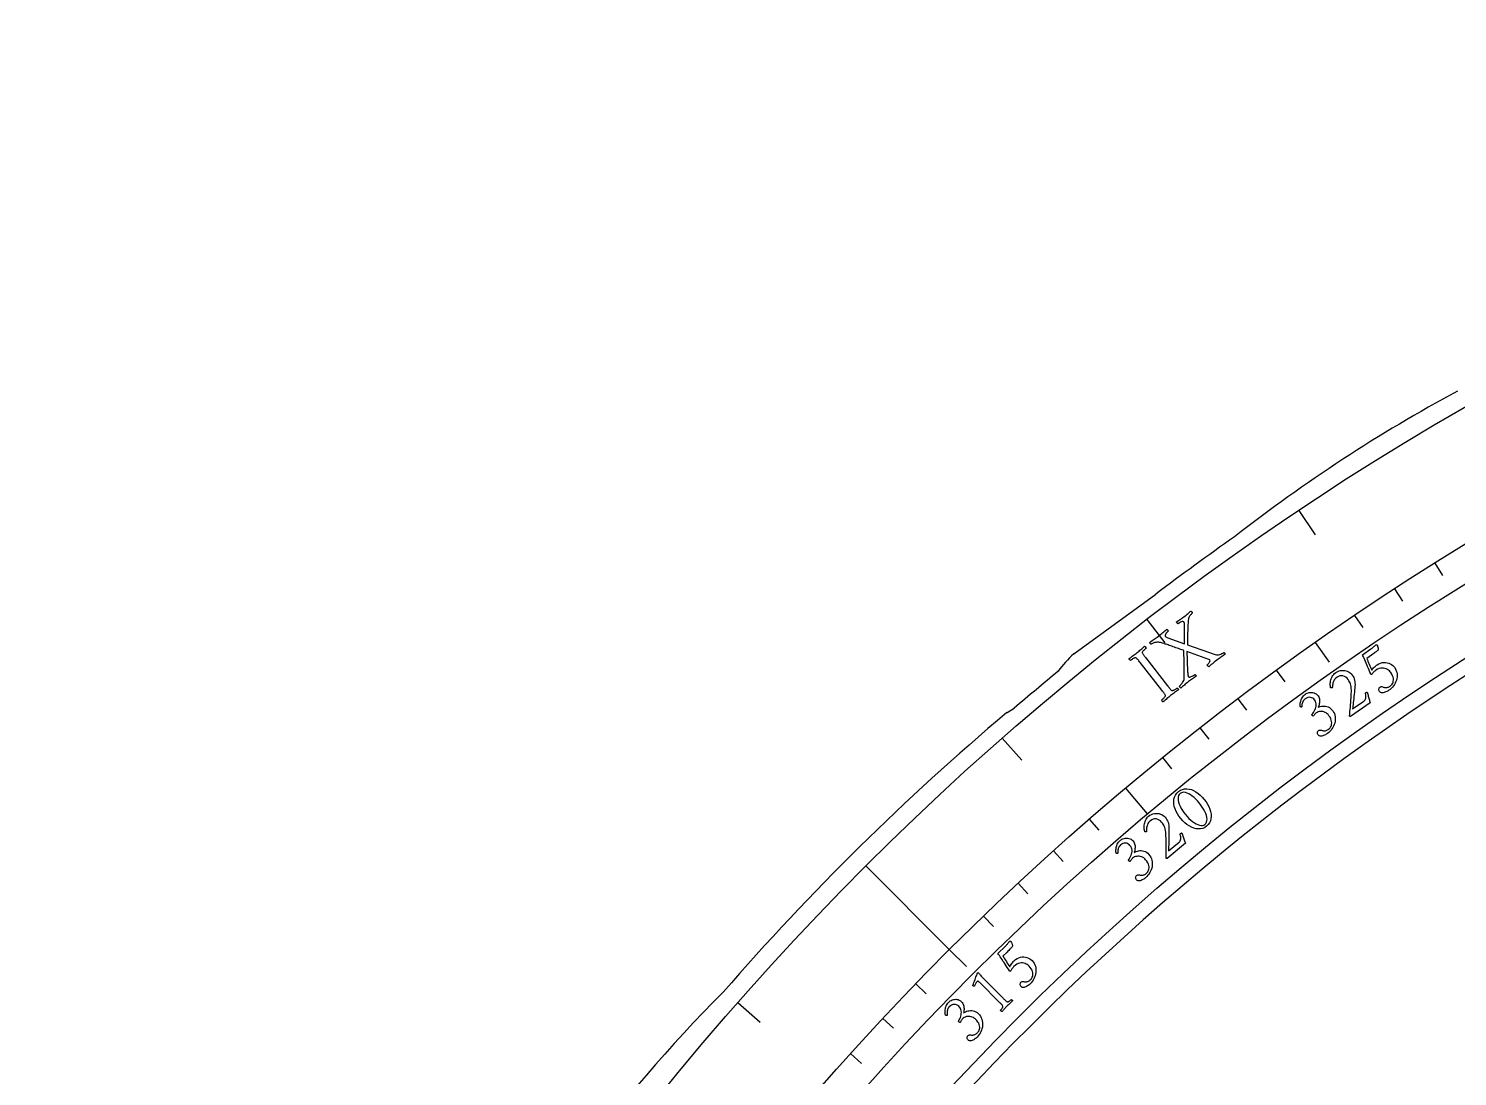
# Model space of a CAD drawing. Header units: millimetres. Extents: x -60 to 60, y -60 to 76.
# Drawn here: x -59.69 to -29.85, y 37.82 to 59.69 of the extents above; entities that cross this region are included whole.
import ezdxf

# ---------------------------------------------------------------- set-up
doc = ezdxf.new("R2010")
doc.units = ezdxf.units.MM
for name, color, linetype in [('CUT_INNER', 6, 'Continuous'), ('CUT_OUTER', 1, 'Continuous'), ('ENGRAVE', 7, 'Continuous'), ('ENGRAVE_FINE', 8, 'Continuous'), ('TEXT', 5, 'Continuous')]:
    doc.layers.add(name, color=color, linetype=linetype)

msp = doc.modelspace()

# ---------------------------------------------------------------- linework, layer by layer
at = {"layer": 'CUT_INNER'}
msp.add_arc((0.0002, -0.0002), 54.8999, 92.29679, 23.90649, dxfattribs=at)
at = {"layer": 'CUT_OUTER'}
for points in [[(-37.8652, 46.6367), (-36.1523, 47.8851)], [(-39.2621, 45.4144), (-39.2587, 45.4166), (-39.1096, 45.5018)]]:
    msp.add_lwpolyline(points, dxfattribs=at)
for centre, radius, start, end in [((-14.3372, 23.2712), 32.7586, 118.26999, 128.00349), ((-0.8539, 1.1785), 58.5447, 125.087557, 127.080071), ((-36.2978, 44.8935), 2.3443, 131.96197, 143.90839), ((-3.063, 3.6332), 55.2479, 129.48263, 130.72661), ((-4.5313, 4.2416), 53.865, 130.14885, 139.00483), ((-23.1484, 17.5363), 31.1684, 134.99718, 152.4206)]:
    msp.add_arc(centre, radius, start, end, dxfattribs=at)
at = {"layer": 'ENGRAVE'}
for points in [[(-32.8233, 46.8765), (-32.5337, 46.4629)], [(-36.7839, 43.8374), (-36.3295, 43.2959)], [(-40.4646, 40.4646), (-42.21, 42.21)], [(-40.4646, 40.4646), (-40.1076, 40.1076)]]:
    msp.add_lwpolyline(points, dxfattribs=at)
for radius in [59.694, 57.2256, 57.2256, 56.5187, 55.206]:
    msp.add_circle((0, 0), radius, dxfattribs=at)
at = {"layer": 'ENGRAVE_FINE'}
for points in [[(-33.1642, 49.6337), (-32.8214, 49.1206)], [(-30.3249, 48.5301), (-30.1644, 48.2732)], [(-31.1673, 47.9934), (-31.0023, 47.7394)], [(-36.3394, 47.3584), (-35.9637, 46.8689)], [(-32.0001, 47.4422), (-31.8307, 47.191)], [(-33.6364, 46.2965), (-33.4583, 46.0514)], [(-34.4392, 45.7024), (-34.2569, 45.4605)], [(-35.2316, 45.0944), (-35.0451, 44.8557)], [(-39.359, 44.8803), (-38.9521, 44.4164)], [(-36.0132, 44.4726), (-35.8226, 44.2372)], [(-37.5434, 43.1887), (-37.3446, 42.9601)], [(-38.2914, 42.5269), (-38.0887, 42.3018)], [(-39.0278, 41.8522), (-38.8212, 41.6306)], [(-39.7522, 41.1647), (-39.5418, 40.9467)], [(-41.1647, 39.7522), (-40.9467, 39.5418)], [(-44.8803, 39.359), (-44.4164, 38.9521)], [(-41.8522, 39.0278), (-41.6306, 38.8212)], [(-42.5269, 38.2914), (-42.3018, 38.0887)]]:
    msp.add_lwpolyline(points, dxfattribs=at)
at = {"layer": 'TEXT'}
for points in [[(-36.0984, 47.0089), (-36.0734, 47.0284), (-36.0495, 47.0473), (-36.027, 47.0656), (-36.0057, 47.0833), (-35.9851, 47.1007), (-35.9646, 47.1178), (-35.9442, 47.1347), (-35.9239, 47.1514), (-35.92, 47.1488), (-35.9153, 47.1445), (-35.9099, 47.1386), (-35.9038, 47.1309), (-35.8985, 47.1232), (-35.8955, 47.1171), (-35.8949, 47.1126), (-35.8966, 47.1096), (-35.9021, 47.1051), (-35.9085, 47.0992), (-35.9158, 47.0919), (-35.924, 47.0831), (-35.9322, 47.0735), (-35.9395, 47.0635), (-35.9459, 47.053), (-35.9515, 47.042), (-35.955, 47.0311), (-35.9556, 47.0207), (-35.9531, 47.0108), (-35.9476, 47.0014), (-35.9401, 46.9938), (-35.9295, 46.9867), (-35.9159, 46.9799), (-35.8991, 46.9736), (-35.5507, 46.8503), (-35.5509, 46.915), (-35.5508, 46.9778), (-35.5505, 47.039), (-35.5498, 47.0983), (-35.5494, 47.1533), (-35.5498, 47.2012), (-35.5511, 47.2421), (-35.5532, 47.2759), (-35.554, 47.2809), (-35.5552, 47.2856), (-35.5568, 47.2899), (-35.5589, 47.2939), (-35.561, 47.2974), (-35.5626, 47.3), (-35.5638, 47.3019), (-35.5646, 47.303), (-35.5695, 47.3073), (-35.5769, 47.3104), (-35.5867, 47.3122), (-35.5989, 47.3127), (-35.6143, 47.3099), (-35.6338, 47.3015), (-35.6573, 47.2876), (-35.6847, 47.2681), (-35.6879, 47.2683), (-35.692, 47.2707), (-35.6971, 47.2752), (-35.7031, 47.282), (-35.709, 47.2895), (-35.7135, 47.2962), (-35.7167, 47.302), (-35.7186, 47.307), (-35.6973, 47.321), (-35.6773, 47.3341), (-35.6584, 47.3464), (-35.6408, 47.3579), (-35.6235, 47.3695), (-35.6056, 47.3819), (-35.5871, 47.3952), (-35.5679, 47.4094), (-35.5417, 47.4293), (-35.518, 47.4479), (-35.4967, 47.4652), (-35.4778, 47.4813), (-35.4608, 47.496), (-35.4453, 47.5094), (-35.4313, 47.5213), (-35.4189, 47.5319), (-35.415, 47.5295), (-35.4107, 47.5258), (-35.4058, 47.5209), (-35.4004, 47.5146), (-35.3955, 47.5079), (-35.3924, 47.5012), (-35.3908, 47.4948), (-35.391, 47.4884), (-35.3947, 47.4853), (-35.4002, 47.4801), (-35.4075, 47.473), (-35.4164, 47.4639), (-35.4262, 47.453), (-35.4356, 47.4407), (-35.4448, 47.4269), (-35.4538, 47.4116), (-35.4617, 47.3951), (-35.4678, 47.3775), (-35.4722, 47.3589), (-35.4748, 47.3392), (-35.4774, 47.289), (-35.4798, 47.2422), (-35.4821, 47.1988), (-35.4842, 47.1589), (-35.4861, 47.1206), (-35.4876, 47.0824), (-35.4886, 47.0442), (-35.4892, 47.0061), (-35.4894, 46.9662), (-35.4896, 46.9228), (-35.4895, 46.8759), (-35.4893, 46.8255), (-34.9088, 46.6222), (-34.8871, 46.6168), (-34.8644, 46.6154), (-34.8407, 46.6182), (-34.8159, 46.6251), (-34.7916, 46.6345), (-34.7694, 46.6448), (-34.7493, 46.6561), (-34.7312, 46.6683), (-34.7268, 46.6661), (-34.7221, 46.6623), (-34.7171, 46.6568), (-34.7118, 46.6495), (-34.7069, 46.6422), (-34.7034, 46.6364), (-34.7011, 46.6321), (-34.7001, 46.6294), (-34.721, 46.616), (-34.7403, 46.6036), (-34.7582, 46.5921), (-34.7746, 46.5816), (-34.791, 46.5708), (-34.8087, 46.5586), (-34.8279, 46.5449), (-34.8484, 46.5298), (-34.8763, 46.5086), (-34.9022, 46.4886), (-34.9261, 46.4696), (-34.9478, 46.4518), (-34.9694, 46.4338), (-34.9928, 46.4143), (-35.018, 46.3933), (-35.0449, 46.3708), (-35.0501, 46.3725), (-35.0556, 46.3761), (-35.0615, 46.3817), (-35.0677, 46.3892), (-35.073, 46.3969), (-35.0759, 46.403), (-35.0766, 46.4076), (-35.0749, 46.4105), (-35.0702, 46.4145), (-35.0646, 46.4199), (-35.0581, 46.427), (-35.0506, 46.4355), (-35.0431, 46.445), (-35.0362, 46.455), (-35.0302, 46.4654), (-35.0248, 46.4762), (-35.021, 46.4866), (-35.0197, 46.4958), (-35.0208, 46.504), (-35.0244, 46.5109), (-35.0257, 46.5124), (-35.0275, 46.5139), (-35.0297, 46.5155), (-35.0324, 46.5171), (-35.0353, 46.5187), (-35.038, 46.5198), (-35.0407, 46.5207), (-35.0432, 46.5212), (-35.5009, 46.6873), (-35.5008, 46.6542), (-35.5004, 46.6194), (-35.4997, 46.5829), (-35.4988, 46.5449), (-35.4976, 46.5063), (-35.4964, 46.4682), (-35.4951, 46.4305), (-35.4937, 46.3934), (-35.4922, 46.3576), (-35.4905, 46.3242), (-35.4886, 46.2932), (-35.4866, 46.2645), (-35.4846, 46.2392), (-35.4828, 46.2181), (-35.4813, 46.2014), (-35.48, 46.189), (-35.4796, 46.1868), (-35.479, 46.1841), (-35.4784, 46.1809), (-35.4777, 46.1773), (-35.4767, 46.1734), (-35.4752, 46.1697), (-35.4732, 46.166), (-35.4708, 46.1625), (-35.4645, 46.1574), (-35.4555, 46.1549), (-35.4436, 46.1549), (-35.4291, 46.1575), (-35.4115, 46.1637), (-35.3907, 46.1743), (-35.3667, 46.1896), (-35.3395, 46.2093), (-35.335, 46.2073), (-35.33, 46.2038), (-35.3245, 46.1986), (-35.3184, 46.1919), (-35.313, 46.185), (-35.3092, 46.1794), (-35.307, 46.1751), (-35.3065, 46.1719), (-35.3266, 46.1588), (-35.3468, 46.1453), (-35.367, 46.1317), (-35.3874, 46.1178), (-35.4077, 46.1037), (-35.4275, 46.0895), (-35.447, 46.0752), (-35.4661, 46.0607), (-35.4916, 46.0408), (-35.515, 46.0221), (-35.5363, 46.0047), (-35.5554, 45.9884), (-35.5736, 45.9726), (-35.592, 45.9564), (-35.6108, 45.9399), (-35.6298, 45.9229), (-35.634, 45.9261), (-35.6383, 45.9307), (-35.6428, 45.9367), (-35.6474, 45.9441), (-35.6515, 45.9515), (-35.6546, 45.9574), (-35.6566, 45.9617), (-35.6575, 45.9644), (-35.6535, 45.968), (-35.6471, 45.9744), (-35.6383, 45.9837), (-35.6271, 45.9959), (-35.6148, 46.0101), (-35.6028, 46.0259), (-35.5911, 46.0431), (-35.5797, 46.0617), (-35.5698, 46.0811), (-35.5628, 46.1003), (-35.5586, 46.1194), (-35.5573, 46.1385), (-35.5574, 46.1911), (-35.5576, 46.2413), (-35.558, 46.2893), (-35.5584, 46.3348), (-35.559, 46.3792), (-35.5597, 46.4237), (-35.5605, 46.4682), (-35.5615, 46.5127), (-35.5624, 46.5582), (-35.5632, 46.6055), (-35.5639, 46.6548), (-35.5644, 46.706), (-35.583, 46.7131), (-35.604, 46.7208), (-35.6272, 46.7291), (-35.6528, 46.738), (-35.6798, 46.7474), (-35.7073, 46.7571), (-35.7353, 46.7671), (-35.7638, 46.7773), (-35.7922, 46.7875), (-35.8196, 46.7973), (-35.8462, 46.8066), (-35.8719, 46.8154), (-35.896, 46.8237), (-35.9178, 46.8311), (-35.9374, 46.8378), (-35.9547, 46.8438), (-35.9688, 46.8486), (-35.9789, 46.8521), (-35.9849, 46.8541), (-35.9869, 46.8548), (-36.0115, 46.8635), (-36.0344, 46.8705), (-36.0554, 46.8757), (-36.0748, 46.8792), (-36.0935, 46.8812), (-36.1128, 46.8818), (-36.1327, 46.8812), (-36.1532, 46.8793), (-36.1668, 46.8772), (-36.1804, 46.8737), (-36.1941, 46.869), (-36.2077, 46.8631), (-36.2205, 46.8566), (-36.2314, 46.8506), (-36.2405, 46.8451), (-36.2478, 46.8399), (-36.2511, 46.839), (-36.2554, 46.8408), (-36.2605, 46.8452), (-36.2666, 46.8523), (-36.2722, 46.8604), (-36.276, 46.8675), (-36.2781, 46.8738), (-36.2783, 46.8792), (-36.253, 46.8976), (-36.2295, 46.9144), (-36.2078, 46.9297), (-36.1879, 46.9435), (-36.168, 46.9573), (-36.1465, 46.9728), (-36.1233, 46.99), (-36.0984, 47.0089)], [(-36.5426, 46.6645), (-36.5222, 46.6806), (-36.5024, 46.6968), (-36.483, 46.713), (-36.464, 46.7293), (-36.4451, 46.7457), (-36.4256, 46.7623), (-36.4056, 46.7793), (-36.385, 46.7964), (-36.38, 46.795), (-36.375, 46.7919), (-36.3699, 46.7871), (-36.3648, 46.7807), (-36.3603, 46.7737), (-36.3571, 46.7675), (-36.3552, 46.762), (-36.3545, 46.7571), (-36.3596, 46.753), (-36.3662, 46.7472), (-36.3744, 46.7398), (-36.3841, 46.7307), (-36.3944, 46.7208), (-36.4041, 46.711), (-36.4132, 46.7011), (-36.4218, 46.6912), (-36.4288, 46.6819), (-36.4333, 46.6738), (-36.4353, 46.6668), (-36.4347, 46.6609), (-36.4307, 46.6519), (-36.4255, 46.6422), (-36.419, 46.6318), (-36.4112, 46.6206), (-36.4025, 46.6089), (-36.3934, 46.5968), (-36.3838, 46.5841), (-36.3736, 46.5711), (-36.372, 46.569), (-36.3703, 46.5669), (-36.3687, 46.5648), (-36.3671, 46.5627), (-36.3654, 46.5606), (-36.3638, 46.5585), (-36.3621, 46.5564), (-36.3605, 46.5543), (-35.9044, 45.9703), (-35.9028, 45.9682), (-35.9012, 45.9661), (-35.8995, 45.964), (-35.8979, 45.9619), (-35.8962, 45.9598), (-35.8946, 45.9577), (-35.8929, 45.9556), (-35.8913, 45.9535), (-35.8811, 45.9406), (-35.8713, 45.9283), (-35.8619, 45.9167), (-35.8529, 45.9058), (-35.8442, 45.8958), (-35.8359, 45.8872), (-35.8278, 45.8799), (-35.8201, 45.8739), (-35.815, 45.8724), (-35.8079, 45.8727), (-35.7989, 45.8748), (-35.788, 45.8787), (-35.776, 45.8838), (-35.7641, 45.8897), (-35.7521, 45.8963), (-35.7401, 45.9036), (-35.7291, 45.9107), (-35.72, 45.9167), (-35.7129, 45.9216), (-35.7078, 45.9254), (-35.7033, 45.9235), (-35.6985, 45.9202), (-35.6932, 45.9156), (-35.6876, 45.9095), (-35.6826, 45.903), (-35.6792, 45.8969), (-35.6774, 45.8913), (-35.6772, 45.8861), (-35.699, 45.8713), (-35.7202, 45.8568), (-35.741, 45.8426), (-35.7612, 45.8286), (-35.7812, 45.8144), (-35.8012, 45.7998), (-35.8213, 45.7847), (-35.8415, 45.7692), (-35.8609, 45.7537), (-35.8804, 45.7379), (-35.8997, 45.7216), (-35.9191, 45.7049), (-35.9384, 45.6879), (-35.9579, 45.6707), (-35.9775, 45.6533), (-35.9971, 45.6356), (-36.0021, 45.637), (-36.0072, 45.6401), (-36.0123, 45.6449), (-36.0174, 45.6513), (-36.0219, 45.6582), (-36.0252, 45.6644), (-36.0272, 45.6698), (-36.0279, 45.6746), (-36.023, 45.6787), (-36.0165, 45.6845), (-36.0086, 45.6918), (-35.999, 45.7008), (-35.9891, 45.7107), (-35.9797, 45.7209), (-35.9709, 45.7312), (-35.9627, 45.7418), (-35.9561, 45.7517), (-35.9519, 45.7599), (-35.9502, 45.7665), (-35.951, 45.7713), (-35.9556, 45.7823), (-35.9618, 45.794), (-35.9695, 45.8064), (-35.9788, 45.8196), (-35.9891, 45.8334), (-35.9999, 45.8476), (-36.0113, 45.8623), (-36.0231, 45.8774), (-36.4806, 46.4602), (-36.4926, 46.4753), (-36.5043, 46.4899), (-36.5157, 46.504), (-36.5269, 46.5176), (-36.5377, 46.5301), (-36.5482, 46.5407), (-36.5582, 46.5496), (-36.5678, 46.5566), (-36.5728, 46.5591), (-36.5798, 46.5591), (-36.5887, 46.5567), (-36.5996, 46.552), (-36.6116, 46.5458), (-36.6236, 46.5391), (-36.6356, 46.5319), (-36.6477, 46.5243), (-36.6589, 46.517), (-36.668, 46.5108), (-36.6752, 46.5058), (-36.6805, 46.5019), (-36.685, 46.5037), (-36.6899, 46.5069), (-36.6952, 46.5115), (-36.7008, 46.5175), (-36.7059, 46.524), (-36.7093, 46.5301), (-36.7111, 46.5357), (-36.7113, 46.5409), (-36.6896, 46.5569), (-36.6679, 46.5725), (-36.6464, 46.588), (-36.625, 46.6032), (-36.6038, 46.6183), (-36.583, 46.6336), (-36.5626, 46.649), (-36.5426, 46.6645)], [(-31.5304, 46.4106), (-31.4947, 46.4319), (-31.4589, 46.4474), (-31.4232, 46.4571), (-31.3874, 46.4609), (-31.3524, 46.4598), (-31.3189, 46.4547), (-31.2868, 46.4456), (-31.2562, 46.4325), (-31.2279, 46.416), (-31.2027, 46.3968), (-31.1807, 46.375), (-31.1618, 46.3506), (-31.1433, 46.3195), (-31.129, 46.2876), (-31.1191, 46.255), (-31.1134, 46.2216), (-31.1115, 46.1881), (-31.113, 46.1549), (-31.1178, 46.1222), (-31.1261, 46.0898), (-31.1373, 46.0583), (-31.1512, 46.0279), (-31.1678, 45.9988), (-31.187, 45.9708), (-31.2086, 45.9444), (-31.2319, 45.9202), (-31.2571, 45.898), (-31.2842, 45.8779), (-31.2968, 45.8699), (-31.3114, 45.8618), (-31.328, 45.8535), (-31.3466, 45.8451), (-31.3661, 45.8374), (-31.3855, 45.8313), (-31.4048, 45.8267), (-31.4238, 45.8236), (-31.4283, 45.8242), (-31.4341, 45.8256), (-31.4414, 45.8277), (-31.4502, 45.8307), (-31.4591, 45.8346), (-31.4669, 45.8394), (-31.4736, 45.8453), (-31.4792, 45.8521), (-31.4866, 45.865), (-31.4913, 45.8779), (-31.4932, 45.8909), (-31.4924, 45.904), (-31.4893, 45.9164), (-31.4843, 45.9271), (-31.4774, 45.9362), (-31.4686, 45.9437), (-31.4562, 45.9504), (-31.4436, 45.9539), (-31.4306, 45.9541), (-31.4172, 45.9511), (-31.4039, 45.9467), (-31.3908, 45.9429), (-31.3781, 45.9396), (-31.3656, 45.937), (-31.3513, 45.9352), (-31.337, 45.9353), (-31.3227, 45.9372), (-31.3085, 45.941), (-31.2947, 45.9461), (-31.2815, 45.952), (-31.2689, 45.9587), (-31.257, 45.9662), (-31.2419, 45.9781), (-31.2282, 45.9923), (-31.2159, 46.0088), (-31.205, 46.0275), (-31.1965, 46.0484), (-31.1912, 46.0713), (-31.1892, 46.0962), (-31.1905, 46.1232), (-31.1959, 46.152), (-31.2064, 46.1823), (-31.2219, 46.2143), (-31.2426, 46.2479), (-31.2568, 46.2663), (-31.2736, 46.2835), (-31.293, 46.2994), (-31.3151, 46.3141), (-31.3394, 46.3265), (-31.3656, 46.3354), (-31.3935, 46.3409), (-31.4233, 46.3428), (-31.4545, 46.34), (-31.4868, 46.3312), (-31.5202, 46.3164), (-31.5547, 46.2956), (-31.5651, 46.288), (-31.5767, 46.2785), (-31.5896, 46.2672), (-31.6037, 46.2541), (-31.6171, 46.2407), (-31.6281, 46.2286), (-31.6367, 46.2179), (-31.6427, 46.2085), (-31.6448, 46.2076), (-31.6472, 46.2075), (-31.65, 46.2081), (-31.6533, 46.2094), (-31.6565, 46.2112), (-31.6594, 46.2135), (-31.662, 46.216), (-31.6643, 46.2189), (-31.6805, 46.2571), (-31.6968, 46.2953), (-31.713, 46.3335), (-31.7293, 46.3718), (-31.7452, 46.4094), (-31.7606, 46.4456), (-31.7754, 46.4806), (-31.7897, 46.5143), (-31.8031, 46.5458), (-31.8153, 46.5741), (-31.8265, 46.5993), (-31.8365, 46.6213), (-31.6581, 46.7426), (-31.6458, 46.7512), (-31.6334, 46.7602), (-31.6212, 46.7696), (-31.6089, 46.7795), (-31.5973, 46.7892), (-31.5868, 46.7982), (-31.5774, 46.8066), (-31.5692, 46.8143), (-31.5625, 46.8208), (-31.5577, 46.8254), (-31.5549, 46.8282), (-31.5539, 46.8291), (-31.5497, 46.8293), (-31.5459, 46.8296), (-31.5424, 46.8298), (-31.5392, 46.8301), (-31.5364, 46.83), (-31.5339, 46.8292), (-31.5317, 46.8278), (-31.5299, 46.8256), (-31.5284, 46.8229), (-31.5265, 46.8183), (-31.5242, 46.8119), (-31.5214, 46.8037), (-31.5185, 46.7942), (-31.5158, 46.784), (-31.5134, 46.7731), (-31.5111, 46.7615), (-31.5093, 46.7498), (-31.5083, 46.7384), (-31.5082, 46.7273), (-31.5088, 46.7167), (-31.521, 46.7067), (-31.5344, 46.6958), (-31.549, 46.6841), (-31.5649, 46.6716), (-31.5823, 46.6583), (-31.6014, 46.6442), (-31.6223, 46.6294), (-31.6449, 46.6138), (-31.7463, 46.5449), (-31.7333, 46.5141), (-31.7202, 46.4831), (-31.7068, 46.452), (-31.6931, 46.4207), (-31.6797, 46.3896), (-31.6667, 46.3592), (-31.6543, 46.3294), (-31.6424, 46.3002), (-31.6324, 46.314), (-31.6202, 46.3286), (-31.6058, 46.3442), (-31.5892, 46.3608), (-31.5722, 46.3766), (-31.5568, 46.3902), (-31.5428, 46.4015), (-31.5304, 46.4106)], [(-31.7344, 45.8398), (-31.7301, 45.8204), (-31.7253, 45.8), (-31.7199, 45.7784), (-31.714, 45.7558), (-31.7079, 45.733), (-31.7019, 45.7112), (-31.6962, 45.6902), (-31.6906, 45.6702), (-31.6855, 45.6522), (-31.6813, 45.6374), (-31.678, 45.6259), (-31.6756, 45.6175), (-32.0833, 45.3317), (-32.0862, 45.3318), (-32.0893, 45.3322), (-32.0928, 45.3329), (-32.0967, 45.334), (-32.1004, 45.3353), (-32.1034, 45.3368), (-32.1057, 45.3383), (-32.1073, 45.3401), (-32.1024, 45.3858), (-32.0975, 45.4322), (-32.0928, 45.4796), (-32.0881, 45.5277), (-32.0837, 45.576), (-32.0797, 45.6237), (-32.0762, 45.6708), (-32.0732, 45.7174), (-32.0707, 45.7625), (-32.0691, 45.8052), (-32.0682, 45.8456), (-32.0682, 45.8836), (-32.0696, 45.921), (-32.0732, 45.9546), (-32.0788, 45.9842), (-32.0865, 46.0098), (-32.0961, 46.0332), (-32.1073, 46.0562), (-32.1201, 46.0788), (-32.1346, 46.1009), (-32.1572, 46.1284), (-32.1829, 46.1502), (-32.2115, 46.1664), (-32.2431, 46.1768), (-32.2756, 46.1809), (-32.3071, 46.1781), (-32.3375, 46.1683), (-32.3668, 46.1516), (-32.389, 46.1341), (-32.4079, 46.1151), (-32.4234, 46.0946), (-32.4356, 46.0726), (-32.445, 46.0502), (-32.4525, 46.0285), (-32.4579, 46.0076), (-32.4614, 45.9874), (-32.4634, 45.9689), (-32.4647, 45.9533), (-32.4653, 45.9404), (-32.465, 45.9304), (-32.4691, 45.9283), (-32.4739, 45.9271), (-32.4795, 45.9268), (-32.4858, 45.9275), (-32.4919, 45.9287), (-32.4966, 45.9301), (-32.4999, 45.9316), (-32.5019, 45.9334), (-32.5037, 45.9416), (-32.5054, 45.9529), (-32.5067, 45.9672), (-32.5078, 45.9845), (-32.5081, 46.004), (-32.5069, 46.025), (-32.5044, 46.0474), (-32.5005, 46.0712), (-32.4949, 46.0957), (-32.4874, 46.1199), (-32.478, 46.1438), (-32.4667, 46.1675), (-32.4529, 46.1902), (-32.4363, 46.2112), (-32.4167, 46.2305), (-32.3943, 46.2481), (-32.3648, 46.2661), (-32.3342, 46.2795), (-32.3024, 46.2885), (-32.2694, 46.293), (-32.2363, 46.2933), (-32.2043, 46.2898), (-32.1733, 46.2826), (-32.1433, 46.2715), (-32.1153, 46.2571), (-32.0903, 46.2394), (-32.0682, 46.2186), (-32.049, 46.1946), (-32.0327, 46.1687), (-32.0192, 46.1419), (-32.0085, 46.1142), (-32.0007, 46.0858), (-31.9953, 46.0567), (-31.9922, 46.0272), (-31.9912, 45.9974), (-31.9924, 45.9671), (-31.9957, 45.9263), (-31.9994, 45.8839), (-32.0037, 45.8399), (-32.0085, 45.7943), (-32.0135, 45.7486), (-32.0185, 45.7042), (-32.0233, 45.6613), (-32.0281, 45.6197), (-32.0326, 45.5809), (-32.0365, 45.5462), (-32.0399, 45.5155), (-32.0428, 45.489), (-31.8082, 45.6533), (-31.7924, 45.6664), (-31.7802, 45.6812), (-31.7715, 45.6977), (-31.7663, 45.7159), (-31.7641, 45.7363), (-31.7643, 45.7593), (-31.767, 45.7852), (-31.7721, 45.8137), (-31.7726, 45.8181), (-31.7714, 45.8223), (-31.7684, 45.8263), (-31.7638, 45.8302), (-31.7616, 45.8316), (-31.7585, 45.833), (-31.7546, 45.8345), (-31.75, 45.8362), (-31.7452, 45.8377), (-31.741, 45.8388), (-31.7374, 45.8395), (-31.7344, 45.8398)], [(-33.0255, 45.7995), (-33.0092, 45.8096), (-32.9905, 45.8181), (-32.9695, 45.825), (-32.9461, 45.8302), (-32.9215, 45.8331), (-32.8968, 45.8331), (-32.8719, 45.83), (-32.8468, 45.824), (-32.8227, 45.8145), (-32.8005, 45.8008), (-32.7803, 45.7829), (-32.7621, 45.7609), (-32.7502, 45.7418), (-32.7411, 45.7217), (-32.735, 45.7007), (-32.7317, 45.6788), (-32.7307, 45.6566), (-32.7314, 45.6349), (-32.7337, 45.6135), (-32.7377, 45.5925), (-32.7426, 45.5726), (-32.7476, 45.5544), (-32.7529, 45.5379), (-32.7583, 45.523), (-32.7385, 45.5319), (-32.7166, 45.5389), (-32.6924, 45.5441), (-32.6659, 45.5474), (-32.6383, 45.5483), (-32.6106, 45.5459), (-32.5828, 45.5402), (-32.5548, 45.5314), (-32.5277, 45.5186), (-32.5025, 45.5012), (-32.4791, 45.4792), (-32.4575, 45.4526), (-32.4381, 45.422), (-32.423, 45.3906), (-32.4121, 45.3583), (-32.4055, 45.3251), (-32.4027, 45.2916), (-32.4032, 45.2584), (-32.4072, 45.2256), (-32.4145, 45.193), (-32.4248, 45.1612), (-32.4379, 45.1304), (-32.4536, 45.1008), (-32.4721, 45.0723), (-32.4928, 45.0453), (-32.5155, 45.0204), (-32.5401, 44.9975), (-32.5666, 44.9766), (-32.5789, 44.9683), (-32.5933, 44.9598), (-32.6096, 44.9511), (-32.628, 44.9421), (-32.6473, 44.9339), (-32.6665, 44.9272), (-32.6856, 44.9221), (-32.7046, 44.9185), (-32.709, 44.9189), (-32.7149, 44.9201), (-32.7223, 44.9221), (-32.7311, 44.9248), (-32.7401, 44.9284), (-32.7481, 44.9331), (-32.7549, 44.9387), (-32.7607, 44.9454), (-32.7685, 44.958), (-32.7736, 44.9708), (-32.7759, 44.9838), (-32.7755, 44.9969), (-32.7727, 45.0094), (-32.768, 45.0202), (-32.7613, 45.0295), (-32.7527, 45.0373), (-32.7406, 45.0443), (-32.728, 45.0482), (-32.715, 45.0487), (-32.7016, 45.0461), (-32.6882, 45.042), (-32.675, 45.0386), (-32.6622, 45.0358), (-32.6496, 45.0335), (-32.6352, 45.0321), (-32.6209, 45.0325), (-32.6067, 45.0349), (-32.5927, 45.0391), (-32.579, 45.0446), (-32.5659, 45.0509), (-32.5536, 45.0579), (-32.5419, 45.0657), (-32.5271, 45.0781), (-32.5138, 45.0926), (-32.502, 45.1094), (-32.4916, 45.1284), (-32.4837, 45.1495), (-32.4791, 45.1726), (-32.4778, 45.1976), (-32.4798, 45.2245), (-32.486, 45.2531), (-32.4974, 45.2832), (-32.5138, 45.3147), (-32.5354, 45.3477), (-32.5535, 45.3701), (-32.5733, 45.3891), (-32.5948, 45.4047), (-32.618, 45.4169), (-32.6421, 45.426), (-32.6665, 45.432), (-32.6911, 45.435), (-32.7159, 45.4349), (-32.7402, 45.4318), (-32.763, 45.4256), (-32.7844, 45.4163), (-32.8044, 45.404), (-32.8138, 45.3966), (-32.8228, 45.3884), (-32.8312, 45.3794), (-32.8392, 45.3697), (-32.8466, 45.3601), (-32.8531, 45.3518), (-32.8589, 45.3448), (-32.8638, 45.339), (-32.8706, 45.3418), (-32.8768, 45.3456), (-32.8825, 45.3505), (-32.8876, 45.3566), (-32.8902, 45.3606), (-32.8922, 45.3642), (-32.8934, 45.3675), (-32.8938, 45.3703), (-32.8751, 45.3932), (-32.8578, 45.417), (-32.8422, 45.4416), (-32.8281, 45.4672), (-32.8164, 45.4933), (-32.8078, 45.5195), (-32.8024, 45.5458), (-32.8001, 45.5723), (-32.8018, 45.5986), (-32.8082, 45.6246), (-32.8193, 45.6503), (-32.8351, 45.6757), (-32.8533, 45.6967), (-32.8742, 45.7128), (-32.8977, 45.724), (-32.924, 45.7303), (-32.9514, 45.7313), (-32.9782, 45.7268), (-33.0045, 45.7168), (-33.0302, 45.7011), (-33.0476, 45.6869), (-33.0622, 45.6714), (-33.074, 45.6545), (-33.0831, 45.6364), (-33.0899, 45.6181), (-33.0952, 45.6006), (-33.0989, 45.5841), (-33.1011, 45.5684), (-33.1025, 45.5545), (-33.1039, 45.5433), (-33.1052, 45.5347), (-33.1065, 45.5288), (-33.1093, 45.5276), (-33.1129, 45.5274), (-33.1172, 45.5282), (-33.1223, 45.5302), (-33.1274, 45.5328), (-33.132, 45.5359), (-33.1359, 45.5394), (-33.1393, 45.5434), (-33.1395, 45.5641), (-33.1383, 45.5855), (-33.1356, 45.6077), (-33.1315, 45.6305), (-33.1256, 45.6536), (-33.1179, 45.6765), (-33.1083, 45.6992), (-33.0967, 45.7216), (-33.0829, 45.7432), (-33.0664, 45.7634), (-33.0473, 45.7821), (-33.0255, 45.7995)], [(-35.6799, 43.7614), (-35.6389, 43.7896), (-35.5959, 43.8092), (-35.5511, 43.8199), (-35.5044, 43.822), (-35.4568, 43.8162), (-35.4092, 43.8035), (-35.3616, 43.7841), (-35.3142, 43.7578), (-35.2677, 43.7256), (-35.2232, 43.6887), (-35.1808, 43.6469), (-35.1403, 43.6003), (-35.1034, 43.5508), (-35.0717, 43.5004), (-35.0451, 43.449), (-35.0237, 43.3967), (-35.0081, 43.3446), (-34.9989, 43.2939), (-34.9962, 43.2447), (-34.9999, 43.1969), (-35.0108, 43.1518), (-35.0297, 43.1105), (-35.0566, 43.0731), (-35.0914, 43.0395), (-35.1303, 43.013), (-35.1718, 42.9947), (-35.2157, 42.9847), (-35.2622, 42.983), (-35.3101, 42.9888), (-35.358, 43.0011), (-35.4061, 43.02), (-35.4542, 43.0456), (-35.5014, 43.0769), (-35.5466, 43.1132), (-35.5897, 43.1543), (-35.6308, 43.2004), (-35.6682, 43.2494), (-35.7005, 43.2995), (-35.7276, 43.3507), (-35.7494, 43.4029), (-35.7654, 43.4549), (-35.7746, 43.5056), (-35.7771, 43.555), (-35.7729, 43.6031), (-35.7614, 43.6485), (-35.742, 43.6901), (-35.7149, 43.7277), (-35.6799, 43.7614)], [(-35.6404, 43.7248), (-35.6612, 43.7034), (-35.6758, 43.678), (-35.6844, 43.6485), (-35.687, 43.6151), (-35.684, 43.5786), (-35.676, 43.5401), (-35.6631, 43.4995), (-35.6452, 43.4569), (-35.6229, 43.4132), (-35.5966, 43.3694), (-35.5663, 43.3256), (-35.5321, 43.2816), (-35.496, 43.2399), (-35.4591, 43.2019), (-35.4213, 43.1676), (-35.3828, 43.1369), (-35.3445, 43.1106), (-35.3076, 43.0892), (-35.272, 43.0728), (-35.2378, 43.0614), (-35.2059, 43.0557), (-35.1772, 43.0564), (-35.1518, 43.0636), (-35.1296, 43.0771), (-35.1078, 43.0995), (-35.0927, 43.1258), (-35.0843, 43.1559), (-35.0826, 43.1899), (-35.0867, 43.2268), (-35.0959, 43.2658), (-35.1102, 43.3069), (-35.1296, 43.35), (-35.1533, 43.3941), (-35.1803, 43.4381), (-35.2106, 43.482), (-35.2443, 43.5258), (-35.2804, 43.568), (-35.317, 43.6063), (-35.3539, 43.6405), (-35.3913, 43.6706), (-35.4284, 43.6962), (-35.4643, 43.7167), (-35.4991, 43.7323), (-35.5326, 43.7428), (-35.5641, 43.7477), (-35.5926, 43.7463), (-35.618, 43.7387), (-35.6404, 43.7248)], [(-35.6089, 42.8995), (-35.6029, 42.8806), (-35.5963, 42.8606), (-35.5891, 42.8396), (-35.5812, 42.8176), (-35.5731, 42.7955), (-35.5653, 42.7742), (-35.5577, 42.7539), (-35.5504, 42.7344), (-35.5438, 42.7169), (-35.5383, 42.7026), (-35.534, 42.6913), (-35.5308, 42.6832), (-35.9121, 42.3629), (-35.915, 42.3628), (-35.9182, 42.3629), (-35.9217, 42.3634), (-35.9257, 42.3641), (-35.9295, 42.3651), (-35.9326, 42.3662), (-35.935, 42.3676), (-35.9368, 42.3692), (-35.9359, 42.4151), (-35.9351, 42.4619), (-35.9345, 42.5094), (-35.934, 42.5578), (-35.9338, 42.6063), (-35.934, 42.6541), (-35.9346, 42.7014), (-35.9356, 42.7481), (-35.9372, 42.7932), (-35.9392, 42.8359), (-35.9419, 42.8762), (-35.9452, 42.914), (-35.9499, 42.9513), (-35.9563, 42.9844), (-35.9645, 43.0133), (-35.9744, 43.0382), (-35.986, 43.0607), (-35.9992, 43.0826), (-36.0139, 43.104), (-36.0302, 43.1247), (-36.0552, 43.1502), (-36.0826, 43.1697), (-36.1126, 43.1833), (-36.1449, 43.1909), (-36.1777, 43.1922), (-36.2089, 43.1866), (-36.2383, 43.1743), (-36.2661, 43.1551), (-36.2866, 43.1357), (-36.3038, 43.1151), (-36.3174, 43.0933), (-36.3276, 43.0703), (-36.3351, 43.0472), (-36.3406, 43.0249), (-36.3443, 43.0036), (-36.3459, 42.9832), (-36.3464, 42.9646), (-36.3463, 42.9489), (-36.3457, 42.9361), (-36.3446, 42.9261), (-36.3484, 42.9237), (-36.3531, 42.922), (-36.3586, 42.9213), (-36.365, 42.9214), (-36.3712, 42.9221), (-36.376, 42.9231), (-36.3794, 42.9243), (-36.3815, 42.9259), (-36.3841, 42.9339), (-36.3867, 42.945), (-36.3893, 42.9591), (-36.3919, 42.9762), (-36.3939, 42.9957), (-36.3946, 43.0167), (-36.394, 43.0392), (-36.3922, 43.0633), (-36.3887, 43.0882), (-36.3834, 43.1129), (-36.3761, 43.1376), (-36.3669, 43.1621), (-36.3552, 43.186), (-36.3404, 43.2084), (-36.3226, 43.2293), (-36.3018, 43.2488), (-36.274, 43.2692), (-36.2447, 43.2853), (-36.2138, 43.297), (-36.1813, 43.3043), (-36.1484, 43.3075), (-36.1161, 43.3069), (-36.0846, 43.3024), (-36.0538, 43.294), (-36.0247, 43.282), (-35.9982, 43.2666), (-35.9744, 43.2478), (-35.9532, 43.2256), (-35.9347, 43.2011), (-35.9189, 43.1756), (-35.9059, 43.149), (-35.8955, 43.1214), (-35.8877, 43.0929), (-35.882, 43.0638), (-35.8784, 43.0341), (-35.877, 43.0038), (-35.8767, 42.963), (-35.8767, 42.9204), (-35.8771, 42.8762), (-35.878, 42.8303), (-35.879, 42.7843), (-35.88, 42.7397), (-35.8811, 42.6965), (-35.8822, 42.6547), (-35.8833, 42.6156), (-35.8842, 42.5807), (-35.8849, 42.5499), (-35.8855, 42.5232), (-35.6661, 42.7073), (-35.6515, 42.7217), (-35.6406, 42.7375), (-35.6334, 42.7547), (-35.6298, 42.7733), (-35.6294, 42.7938), (-35.6317, 42.8168), (-35.6366, 42.8422), (-35.6441, 42.8702), (-35.645, 42.8745), (-35.6441, 42.8789), (-35.6416, 42.8832), (-35.6373, 42.8874), (-35.6352, 42.8889), (-35.6323, 42.8906), (-35.6286, 42.8925), (-35.624, 42.8946), (-35.6194, 42.8965), (-35.6153, 42.898), (-35.6118, 42.899), (-35.6089, 42.8995)], [(-36.8915, 42.7468), (-36.8761, 42.7584), (-36.8583, 42.7685), (-36.8379, 42.7771), (-36.8151, 42.7844), (-36.7909, 42.7894), (-36.7662, 42.7915), (-36.7411, 42.7907), (-36.7157, 42.7869), (-36.6908, 42.7794), (-36.6675, 42.7677), (-36.6458, 42.7517), (-36.6257, 42.7314), (-36.6122, 42.7133), (-36.6014, 42.6941), (-36.5935, 42.6738), (-36.5883, 42.6522), (-36.5854, 42.6302), (-36.5842, 42.6085), (-36.5846, 42.587), (-36.5868, 42.5658), (-36.5899, 42.5455), (-36.5933, 42.5269), (-36.5971, 42.51), (-36.6012, 42.4947), (-36.5823, 42.5053), (-36.561, 42.5142), (-36.5374, 42.5214), (-36.5114, 42.5271), (-36.4839, 42.5303), (-36.4561, 42.5303), (-36.4279, 42.5272), (-36.3993, 42.5208), (-36.3712, 42.5104), (-36.3445, 42.4953), (-36.3193, 42.4754), (-36.2955, 42.4508), (-36.2735, 42.422), (-36.2557, 42.392), (-36.242, 42.3608), (-36.2325, 42.3283), (-36.2268, 42.2952), (-36.2245, 42.2621), (-36.2255, 42.229), (-36.23, 42.1959), (-36.2375, 42.1633), (-36.2478, 42.1315), (-36.2609, 42.1007), (-36.2768, 42.0706), (-36.2951, 42.042), (-36.3156, 42.0152), (-36.338, 41.9902), (-36.3626, 41.9671), (-36.3742, 41.9578), (-36.3877, 41.948), (-36.4033, 41.9379), (-36.4208, 41.9274), (-36.4393, 41.9175), (-36.4579, 41.9092), (-36.4765, 41.9024), (-36.4951, 41.8972), (-36.4995, 41.8972), (-36.5055, 41.8979), (-36.513, 41.8992), (-36.522, 41.9012), (-36.5313, 41.904), (-36.5396, 41.9079), (-36.547, 41.9129), (-36.5533, 41.9191), (-36.5622, 41.931), (-36.5683, 41.9433), (-36.5718, 41.956), (-36.5725, 41.9691), (-36.5708, 41.9818), (-36.5671, 41.993), (-36.5612, 42.0029), (-36.5534, 42.0113), (-36.5419, 42.0194), (-36.5297, 42.0243), (-36.5168, 42.026), (-36.5032, 42.0245), (-36.4894, 42.0217), (-36.476, 42.0194), (-36.463, 42.0177), (-36.4503, 42.0165), (-36.4358, 42.0164), (-36.4216, 42.0181), (-36.4077, 42.0216), (-36.394, 42.0271), (-36.3809, 42.0337), (-36.3684, 42.0411), (-36.3567, 42.0492), (-36.3458, 42.058), (-36.3321, 42.0716), (-36.3201, 42.0873), (-36.3098, 42.105), (-36.3012, 42.1249), (-36.2951, 42.1466), (-36.2925, 42.17), (-36.2934, 42.195), (-36.2978, 42.2216), (-36.3065, 42.2496), (-36.3204, 42.2785), (-36.3395, 42.3085), (-36.3639, 42.3395), (-36.3839, 42.3602), (-36.4053, 42.3774), (-36.428, 42.3911), (-36.4522, 42.4013), (-36.477, 42.4082), (-36.5018, 42.412), (-36.5266, 42.4129), (-36.5514, 42.4106), (-36.5752, 42.4054), (-36.5975, 42.3973), (-36.618, 42.3862), (-36.6368, 42.3721), (-36.6455, 42.3639), (-36.6537, 42.355), (-36.6614, 42.3453), (-36.6685, 42.3349), (-36.675, 42.3247), (-36.6808, 42.3159), (-36.6859, 42.3084), (-36.6903, 42.3022), (-36.6973, 42.3044), (-36.7039, 42.3076), (-36.7099, 42.3121), (-36.7155, 42.3177), (-36.7185, 42.3214), (-36.7208, 42.3248), (-36.7222, 42.328), (-36.723, 42.3308), (-36.7062, 42.3552), (-36.6912, 42.3804), (-36.6777, 42.4063), (-36.6659, 42.433), (-36.6565, 42.4601), (-36.6502, 42.4869), (-36.6471, 42.5136), (-36.6472, 42.5401), (-36.6512, 42.5662), (-36.6598, 42.5916), (-36.6731, 42.6162), (-36.691, 42.6401), (-36.711, 42.6595), (-36.7332, 42.6737), (-36.7577, 42.6828), (-36.7844, 42.6868), (-36.8117, 42.6854), (-36.8381, 42.6786), (-36.8634, 42.6663), (-36.8876, 42.6485), (-36.9037, 42.6328), (-36.9169, 42.616), (-36.9272, 42.5982), (-36.9346, 42.5794), (-36.9399, 42.5605), (-36.9436, 42.5427), (-36.9459, 42.5258), (-36.9467, 42.51), (-36.9469, 42.4961), (-36.9473, 42.4848), (-36.9478, 42.4761), (-36.9486, 42.4701), (-36.9513, 42.4687), (-36.9548, 42.4682), (-36.9592, 42.4686), (-36.9644, 42.4701), (-36.9698, 42.4723), (-36.9746, 42.475), (-36.9789, 42.4781), (-36.9826, 42.4818), (-36.9846, 42.5024), (-36.9852, 42.5239), (-36.9845, 42.5462), (-36.9824, 42.5693), (-36.9786, 42.5928), (-36.9729, 42.6163), (-36.9652, 42.6397), (-36.9557, 42.663), (-36.9438, 42.6857), (-36.9291, 42.7073), (-36.9117, 42.7277), (-36.8915, 42.7468)], [(-39.1105, 40.2303), (-39.079, 40.2575), (-39.0465, 40.279), (-39.013, 40.2947), (-38.9785, 40.3047), (-38.9438, 40.3097), (-38.9099, 40.3105), (-38.8767, 40.3071), (-38.8443, 40.2995), (-38.8135, 40.2882), (-38.7854, 40.2737), (-38.7599, 40.256), (-38.737, 40.2352), (-38.7134, 40.2078), (-38.6939, 40.1789), (-38.6784, 40.1485), (-38.667, 40.1166), (-38.6593, 40.0839), (-38.655, 40.051), (-38.6541, 40.0179), (-38.6566, 39.9847), (-38.6622, 39.9516), (-38.6706, 39.9193), (-38.6819, 39.8877), (-38.696, 39.8568), (-38.7126, 39.8271), (-38.7314, 39.7992), (-38.7524, 39.7729), (-38.7755, 39.7484), (-38.7865, 39.7384), (-38.7995, 39.7279), (-38.8144, 39.7169), (-38.8313, 39.7053), (-38.8492, 39.6944), (-38.8672, 39.6849), (-38.8854, 39.6771), (-38.9036, 39.6708), (-38.9081, 39.6705), (-38.9141, 39.6709), (-38.9216, 39.6718), (-38.9308, 39.6732), (-38.9402, 39.6754), (-38.9488, 39.6789), (-38.9564, 39.6834), (-38.9631, 39.6892), (-38.9726, 39.7006), (-38.9795, 39.7125), (-38.9837, 39.725), (-38.9851, 39.7381), (-38.9842, 39.7508), (-38.9811, 39.7622), (-38.9759, 39.7724), (-38.9686, 39.7813), (-38.9576, 39.79), (-38.9457, 39.7956), (-38.9329, 39.7981), (-38.9193, 39.7974), (-38.9054, 39.7954), (-38.8918, 39.7939), (-38.8787, 39.793), (-38.866, 39.7925), (-38.8515, 39.7933), (-38.8375, 39.7958), (-38.8238, 39.8002), (-38.8104, 39.8064), (-38.7977, 39.8139), (-38.7857, 39.822), (-38.7745, 39.8307), (-38.7641, 39.8402), (-38.7513, 39.8545), (-38.7402, 39.8709), (-38.731, 39.8892), (-38.7235, 39.9095), (-38.7187, 39.9316), (-38.7175, 39.955), (-38.7199, 39.9799), (-38.7258, 40.0063), (-38.7361, 40.0337), (-38.7518, 40.0618), (-38.7726, 40.0906), (-38.7988, 40.12), (-38.816, 40.1357), (-38.8355, 40.1497), (-38.8574, 40.162), (-38.8817, 40.1727), (-38.9078, 40.1807), (-38.9351, 40.1849), (-38.9636, 40.1854), (-38.9932, 40.1822), (-39.0235, 40.174), (-39.0538, 40.1597), (-39.0841, 40.1394), (-39.1144, 40.1128), (-39.1234, 40.1035), (-39.1332, 40.0922), (-39.1439, 40.0788), (-39.1555, 40.0634), (-39.1664, 40.0479), (-39.1751, 40.0341), (-39.1817, 40.0221), (-39.186, 40.0118), (-39.1879, 40.0106), (-39.1903, 40.01), (-39.1931, 40.0101), (-39.1965, 40.0108), (-39.2001, 40.0121), (-39.2033, 40.0138), (-39.2063, 40.0158), (-39.209, 40.0183), (-39.2317, 40.0531), (-39.2543, 40.0879), (-39.277, 40.1227), (-39.2996, 40.1576), (-39.3218, 40.1918), (-39.3433, 40.2249), (-39.3639, 40.2567), (-39.3838, 40.2874), (-39.4025, 40.3161), (-39.4195, 40.3419), (-39.4348, 40.3647), (-39.4485, 40.3847), (-39.294, 40.5351), (-39.2833, 40.5457), (-39.2727, 40.5567), (-39.2622, 40.5681), (-39.2519, 40.5799), (-39.2421, 40.5915), (-39.2334, 40.6022), (-39.2256, 40.6121), (-39.2188, 40.6212), (-39.2134, 40.6287), (-39.2094, 40.6341), (-39.2071, 40.6373), (-39.2063, 40.6384), (-39.2022, 40.6394), (-39.1985, 40.6403), (-39.1951, 40.6411), (-39.192, 40.6419), (-39.1892, 40.6423), (-39.1866, 40.642), (-39.1842, 40.6409), (-39.1821, 40.6391), (-39.1802, 40.6367), (-39.1775, 40.6325), (-39.1741, 40.6266), (-39.1699, 40.619), (-39.1654, 40.6101), (-39.161, 40.6006), (-39.1567, 40.5903), (-39.1524, 40.5793), (-39.1486, 40.568), (-39.1457, 40.557), (-39.1436, 40.5461), (-39.1424, 40.5355), (-39.1526, 40.5235), (-39.1639, 40.5105), (-39.1764, 40.4965), (-39.1898, 40.4814), (-39.2046, 40.4652), (-39.221, 40.448), (-39.239, 40.4298), (-39.2586, 40.4105), (-39.3464, 40.3251), (-39.3283, 40.297), (-39.31, 40.2688), (-39.2914, 40.2404), (-39.2725, 40.212), (-39.2538, 40.1837), (-39.2358, 40.156), (-39.2184, 40.1288), (-39.2017, 40.1022), (-39.1942, 40.1174), (-39.1847, 40.134), (-39.1732, 40.1519), (-39.1597, 40.171), (-39.1458, 40.1896), (-39.1329, 40.2056), (-39.1212, 40.2192), (-39.1105, 40.2303)], [(-39.4146, 39.3624), (-39.8285, 39.7757), (-39.8389, 39.7855), (-39.8483, 39.7931), (-39.8565, 39.7983), (-39.8636, 39.8013), (-39.8701, 39.8021), (-39.8764, 39.8011), (-39.8825, 39.7981), (-39.8884, 39.7932), (-39.8945, 39.7861), (-39.9012, 39.7765), (-39.9085, 39.7642), (-39.9164, 39.7494), (-39.924, 39.7342), (-39.9305, 39.7208), (-39.9359, 39.7091), (-39.9401, 39.6993), (-39.9481, 39.6989), (-39.9554, 39.7002), (-39.9618, 39.703), (-39.9675, 39.7075), (-39.9675, 39.7075), (-39.9677, 39.7077), (-39.9681, 39.7081), (-39.9685, 39.7085), (-39.9703, 39.7105), (-39.9714, 39.7124), (-39.9719, 39.7142), (-39.9717, 39.7159), (-39.9602, 39.7464), (-39.9489, 39.7768), (-39.9379, 39.8071), (-39.9271, 39.8372), (-39.9169, 39.866), (-39.9075, 39.8922), (-39.899, 39.9158), (-39.8913, 39.9369), (-39.8849, 39.9542), (-39.8802, 39.9668), (-39.8772, 39.9745), (-39.8758, 39.9775), (-39.8737, 39.9796), (-39.8708, 39.9817), (-39.8676, 39.9825), (-39.864, 39.9822), (-39.86, 39.9807), (-39.856, 39.9787), (-39.8524, 39.9768), (-39.8492, 39.975), (-39.8463, 39.9734), (-39.845, 39.9715), (-39.841, 39.9659), (-39.8343, 39.9566), (-39.825, 39.9435), (-39.8127, 39.9274), (-39.7972, 39.9093), (-39.7785, 39.8889), (-39.7565, 39.8664), (-39.3342, 39.4428), (-39.3228, 39.4315), (-39.3118, 39.4207), (-39.3011, 39.4103), (-39.2908, 39.4004), (-39.2808, 39.3914), (-39.2713, 39.3837), (-39.2622, 39.3774), (-39.2537, 39.3726), (-39.2493, 39.3718), (-39.2437, 39.3725), (-39.2368, 39.3748), (-39.2286, 39.3787), (-39.2198, 39.3837), (-39.2111, 39.3891), (-39.2025, 39.3951), (-39.1941, 39.4016), (-39.1864, 39.4079), (-39.18, 39.4132), (-39.1749, 39.4177), (-39.1711, 39.4213), (-39.1672, 39.4202), (-39.1629, 39.418), (-39.1581, 39.4147), (-39.1528, 39.4102), (-39.148, 39.4053), (-39.1446, 39.4007), (-39.1426, 39.3962), (-39.1419, 39.3919), (-39.1582, 39.3777), (-39.1739, 39.364), (-39.1888, 39.3509), (-39.203, 39.3384), (-39.217, 39.3258), (-39.2313, 39.3125), (-39.2459, 39.2985), (-39.2609, 39.2838), (-39.275, 39.2694), (-39.2883, 39.2555), (-39.3008, 39.2421), (-39.3124, 39.2291), (-39.324, 39.2158), (-39.3364, 39.2015), (-39.3497, 39.1863), (-39.3638, 39.1701), (-39.3681, 39.1708), (-39.3726, 39.1728), (-39.3773, 39.1762), (-39.3822, 39.181), (-39.3866, 39.1863), (-39.3899, 39.1911), (-39.3921, 39.1954), (-39.3932, 39.1993), (-39.3897, 39.2031), (-39.3852, 39.2082), (-39.3798, 39.2146), (-39.3735, 39.2223), (-39.367, 39.2307), (-39.361, 39.2393), (-39.3556, 39.248), (-39.3506, 39.2568), (-39.3468, 39.2649), (-39.3447, 39.2717), (-39.3442, 39.2769), (-39.3455, 39.2808), (-39.3503, 39.2894), (-39.3565, 39.2986), (-39.364, 39.3083), (-39.3727, 39.3185), (-39.3824, 39.329), (-39.3926, 39.3399), (-39.4034, 39.351), (-39.4146, 39.3624)], [(-40.4768, 39.3689), (-40.4624, 39.3817), (-40.4455, 39.3933), (-40.426, 39.4037), (-40.4039, 39.4129), (-40.3802, 39.42), (-40.3558, 39.4243), (-40.3308, 39.4256), (-40.3051, 39.4241), (-40.2796, 39.4188), (-40.2554, 39.4092), (-40.2324, 39.3951), (-40.2106, 39.3766), (-40.1956, 39.3598), (-40.1832, 39.3417), (-40.1735, 39.3221), (-40.1665, 39.301), (-40.1617, 39.2794), (-40.1585, 39.2578), (-40.1571, 39.2364), (-40.1574, 39.215), (-40.1587, 39.1946), (-40.1606, 39.1758), (-40.1628, 39.1586), (-40.1656, 39.143), (-40.1477, 39.1552), (-40.1273, 39.1659), (-40.1043, 39.1752), (-40.0789, 39.1831), (-40.0519, 39.1887), (-40.0242, 39.1911), (-39.9958, 39.1904), (-39.9667, 39.1866), (-39.9378, 39.1787), (-39.9099, 39.166), (-39.883, 39.1483), (-39.8572, 39.1259), (-39.8328, 39.0991), (-39.8124, 39.0708), (-39.7961, 39.0409), (-39.7838, 39.0093), (-39.7752, 38.9768), (-39.77, 38.9441), (-39.7682, 38.911), (-39.7697, 38.8777), (-39.7744, 38.8445), (-39.7819, 38.812), (-39.7922, 38.7801), (-39.8055, 38.7488), (-39.8212, 38.7187), (-39.8392, 38.6902), (-39.8595, 38.6634), (-39.8819, 38.6382), (-39.8926, 38.6279), (-39.9053, 38.617), (-39.9199, 38.6056), (-39.9364, 38.5936), (-39.954, 38.5821), (-39.9718, 38.5722), (-39.9897, 38.5638), (-40.0078, 38.557), (-40.0122, 38.5566), (-40.0182, 38.5568), (-40.0258, 38.5575), (-40.035, 38.5586), (-40.0445, 38.5606), (-40.0531, 38.5638), (-40.0608, 38.5682), (-40.0677, 38.5737), (-40.0776, 38.5848), (-40.0848, 38.5966), (-40.0893, 38.6089), (-40.0912, 38.6219), (-40.0906, 38.6347), (-40.0878, 38.6462), (-40.0829, 38.6565), (-40.0758, 38.6656), (-40.065, 38.6747), (-40.0533, 38.6806), (-40.0406, 38.6834), (-40.027, 38.6831), (-40.013, 38.6815), (-39.9995, 38.6804), (-39.9863, 38.6798), (-39.9736, 38.6798), (-39.9592, 38.6809), (-39.9452, 38.6838), (-39.9316, 38.6886), (-39.9185, 38.6952), (-39.9059, 38.703), (-39.8942, 38.7114), (-39.8832, 38.7205), (-39.8731, 38.7303), (-39.8606, 38.745), (-39.8501, 38.7616), (-39.8413, 38.7802), (-39.8345, 38.8007), (-39.8303, 38.8229), (-39.8298, 38.8464), (-39.8328, 38.8712), (-39.8395, 38.8974), (-39.8506, 38.9245), (-39.867, 38.9521), (-39.8887, 38.9803), (-39.9157, 39.009), (-39.9374, 39.0279), (-39.9602, 39.0432), (-39.9841, 39.0548), (-40.009, 39.0629), (-40.0343, 39.0676), (-40.0594, 39.0693), (-40.0841, 39.068), (-40.1086, 39.0636), (-40.1319, 39.0563), (-40.1534, 39.0463), (-40.1728, 39.0334), (-40.1904, 39.0177), (-40.1983, 39.0089), (-40.2057, 38.9993), (-40.2125, 38.9889), (-40.2187, 38.9779), (-40.2243, 38.9672), (-40.2293, 38.9579), (-40.2337, 38.95), (-40.2376, 38.9435), (-40.2448, 38.945), (-40.2515, 38.9477), (-40.258, 38.9516), (-40.264, 38.9567), (-40.2673, 38.9601), (-40.2699, 38.9634), (-40.2716, 38.9663), (-40.2726, 38.9691), (-40.2581, 38.9949), (-40.2452, 39.0213), (-40.2341, 39.0483), (-40.2247, 39.0759), (-40.2177, 39.1037), (-40.2138, 39.131), (-40.213, 39.1578), (-40.2154, 39.1842), (-40.2216, 39.2099), (-40.2324, 39.2344), (-40.2478, 39.2578), (-40.2677, 39.28), (-40.2893, 39.2976), (-40.3127, 39.3098), (-40.3378, 39.3167), (-40.3648, 39.3183), (-40.3919, 39.3146), (-40.4176, 39.3055), (-40.4417, 39.2911), (-40.4643, 39.2712), (-40.479, 39.2542), (-40.4907, 39.2363), (-40.4994, 39.2177), (-40.5051, 39.1983), (-40.5087, 39.179), (-40.5109, 39.1609), (-40.5117, 39.144), (-40.5111, 39.1282), (-40.5101, 39.1143), (-40.5095, 39.103), (-40.5093, 39.0943), (-40.5095, 39.0882), (-40.5121, 39.0865), (-40.5155, 39.0857), (-40.5199, 39.0858), (-40.5253, 39.0868), (-40.5308, 39.0885), (-40.5359, 39.0908), (-40.5404, 39.0936), (-40.5444, 39.0969), (-40.5482, 39.1173), (-40.5507, 39.1386), (-40.5519, 39.1609), (-40.5518, 39.1841), (-40.5501, 39.2078), (-40.5464, 39.2317), (-40.5409, 39.2557), (-40.5334, 39.2798), (-40.5235, 39.3034), (-40.5108, 39.3262), (-40.4952, 39.348), (-40.4768, 39.3689)]]:
    msp.add_lwpolyline(points, close=True, dxfattribs=at)

doc.saveas('drawing.dxf')
